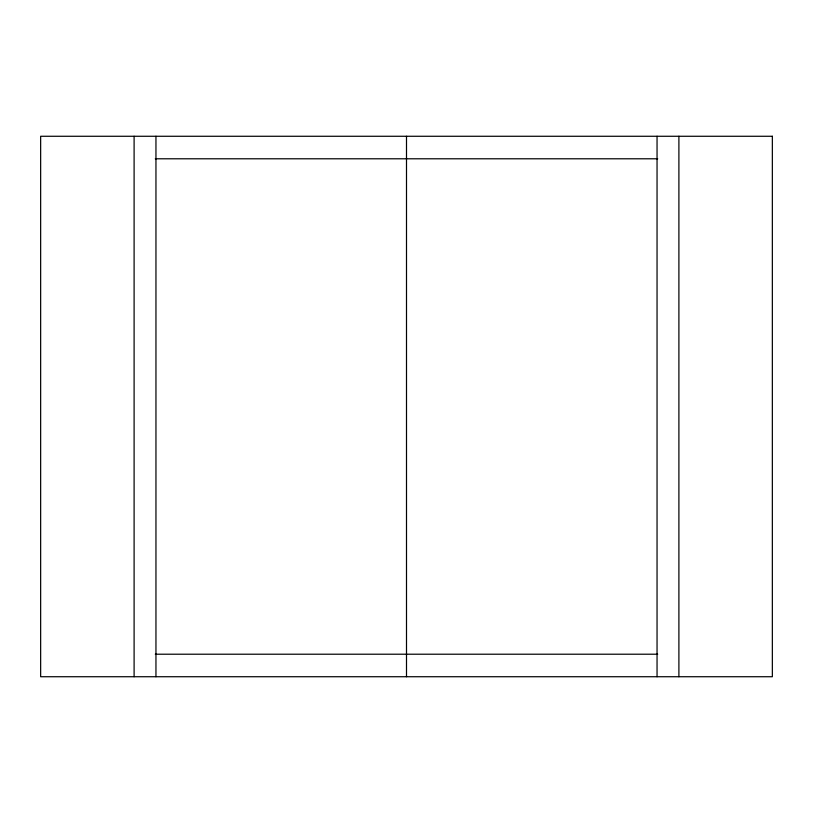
<?xml version="1.0" encoding="UTF-8"?>
<svg xmlns="http://www.w3.org/2000/svg" width="813" height="813" viewBox="0 0 813 813"><rect width="100%" height="100%" fill="white"/><g stroke="black" fill="none" stroke-linecap="round" stroke-linejoin="round"><path stroke-width="1.22" d="M155.293 158.789L657.707 158.789M155.293 654.211L657.707 654.211M678.896 136.269L678.896 676.731M657.046 136.269L657.046 676.731M406.5 136.269L406.5 676.731M155.954 136.269L155.954 676.731M134.104 136.269L134.104 676.731M772.35 136.269L40.65 136.269L40.65 676.731L772.35 676.731L772.35 136.269"/></g></svg>
